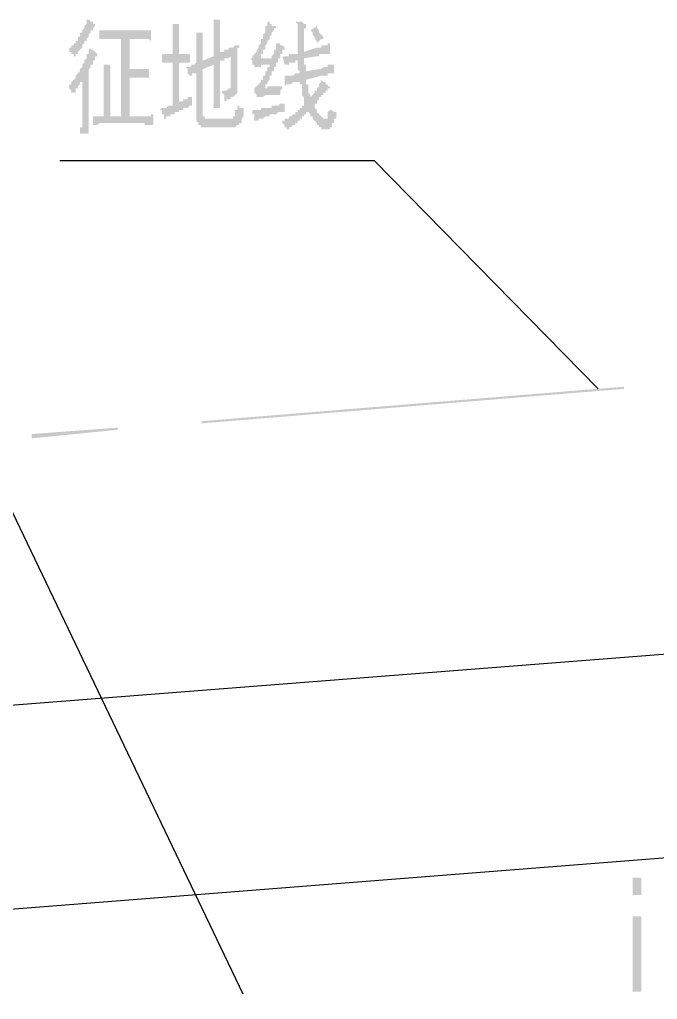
# Model space of a CAD drawing. Header units: millimetres. Extents: x 6156 to 7119, y 3162 to 3647.
# Drawn here: x 6778.27 to 6797.08, y 3556.23 to 3585.12 of the extents above; entities that cross this region are included whole.
import ezdxf

# ---------------------------------------------------------------- set-up
doc = ezdxf.new("R2010")
doc.units = ezdxf.units.MM
doc.layers.add('图层1', color=7, linetype='Continuous')

msp = doc.modelspace()

# ---------------------------------------------------------------- hatches: boundary and pattern name
at = {"layer": '图层1', "transparency": 33554559}
h = msp.add_hatch(color=256, dxfattribs=at)
h.paths.add_polyline_path([(6781.767, 3584.805), (6781.767, 3584.805), (6781.83, 3584.805), (6781.83, 3584.805), (6781.83, 3584.805), (6781.894, 3584.805), (6781.894, 3584.805), (6781.957, 3584.805), (6781.957, 3584.805), (6782.021, 3584.805), (6782.021, 3584.805), (6782.021, 3584.805), (6782.084, 3584.805), (6782.084, 3584.805), (6782.148, 3584.805), (6782.148, 3584.805), (6782.148, 3584.488), (6782.084, 3584.551), (6782.084, 3584.551), (6782.084, 3584.551), (6782.021, 3584.551), (6782.021, 3584.551), (6781.957, 3584.551), (6781.957, 3584.551), (6781.957, 3584.551), (6781.894, 3584.551), (6781.894, 3584.551), (6781.83, 3584.551), (6781.83, 3584.551), (6781.767, 3584.551), (6781.767, 3584.551), (6781.767, 3584.551), (6781.513, 3584.551), (6781.513, 3583.663), (6781.703, 3583.663), (6781.767, 3583.663), (6781.767, 3583.663), (6781.83, 3583.663), (6781.83, 3583.663), (6781.894, 3583.663), (6781.894, 3583.663), (6781.894, 3583.663), (6781.957, 3583.663), (6781.957, 3583.663), (6782.021, 3583.663), (6782.021, 3583.663), (6782.021, 3583.663), (6782.084, 3583.663), (6782.084, 3583.663), (6782.084, 3583.409), (6782.084, 3583.409), (6782.021, 3583.409), (6782.021, 3583.409), (6782.021, 3583.409), (6781.957, 3583.409), (6781.957, 3583.409), (6781.894, 3583.409), (6781.894, 3583.409), (6781.83, 3583.409), (6781.83, 3583.409), (6781.83, 3583.409), (6781.767, 3583.409), (6781.767, 3583.409), (6781.703, 3583.409), (6781.513, 3583.409), (6781.513, 3582.266), (6781.767, 3582.266), (6781.767, 3582.266), (6781.83, 3582.266), (6781.83, 3582.266), (6781.894, 3582.266), (6781.894, 3582.266), (6781.894, 3582.266), (6781.957, 3582.266), (6781.957, 3582.266), (6782.021, 3582.266), (6782.021, 3582.266), (6782.084, 3582.266), (6782.084, 3582.266), (6782.084, 3582.266), (6782.148, 3582.266), (6782.148, 3582.329), (6782.211, 3582.329), (6782.211, 3582.329), (6782.211, 3582.012), (6782.148, 3582.012), (6782.148, 3582.012), (6782.084, 3582.012), (6782.084, 3582.012), (6782.084, 3582.012), (6782.021, 3582.012), (6782.021, 3582.012), (6781.957, 3582.012), (6781.957, 3582.075), (6781.894, 3582.075), (6781.894, 3582.075), (6781.894, 3582.075), (6781.83, 3582.075), (6781.83, 3582.075), (6781.767, 3582.075), (6781.767, 3582.075), (6781.767, 3582.075), (6780.814, 3582.075), (6780.814, 3582.075), (6780.751, 3582.075), (6780.751, 3582.075), (6780.687, 3582.075), (6780.687, 3582.075), (6780.624, 3582.075), (6780.624, 3582.075), (6780.56, 3582.012), (6780.56, 3582.012), (6780.56, 3582.012), (6780.497, 3582.012), (6780.497, 3582.012), (6780.433, 3582.012), (6780.433, 3582.012), (6780.433, 3582.012), (6780.433, 3582.012), (6780.433, 3582.329), (6780.433, 3582.266), (6780.433, 3582.266), (6780.497, 3582.266), (6780.497, 3582.266), (6780.56, 3582.266), (6780.56, 3582.266), (6780.56, 3582.266), (6780.624, 3582.266), (6780.624, 3582.266), (6780.687, 3582.266), (6780.687, 3582.266), (6780.751, 3582.266), (6780.751, 3582.266), (6780.751, 3583.345), (6780.751, 3583.409), (6780.751, 3583.409), (6780.751, 3583.472), (6780.751, 3583.472), (6780.751, 3583.536), (6780.751, 3583.536), (6780.751, 3583.599), (6780.751, 3583.599), (6780.751, 3583.663), (6780.751, 3583.726), (6780.751, 3583.726), (6780.751, 3583.79), (6780.751, 3583.79), (6780.941, 3583.79), (6780.941, 3583.79), (6780.941, 3583.726), (6780.941, 3583.726), (6780.941, 3583.663), (6780.941, 3583.663), (6780.941, 3583.599), (6780.941, 3583.536), (6780.941, 3583.536), (6780.941, 3583.472), (6780.941, 3583.472), (6780.941, 3583.409), (6780.941, 3583.409), (6780.941, 3583.345), (6780.941, 3582.266), (6781.259, 3582.266), (6781.259, 3584.551), (6781.068, 3584.551), (6781.005, 3584.551), (6781.005, 3584.551), (6780.941, 3584.551), (6780.941, 3584.551), (6780.941, 3584.551), (6780.878, 3584.551), (6780.878, 3584.551), (6780.814, 3584.551), (6780.814, 3584.551), (6780.751, 3584.551), (6780.751, 3584.551), (6780.751, 3584.551), (6780.687, 3584.551), (6780.687, 3584.551), (6780.624, 3584.551), (6780.624, 3584.488), (6780.624, 3584.805), (6780.687, 3584.805), (6780.687, 3584.805), (6780.687, 3584.805), (6780.751, 3584.805), (6780.751, 3584.805), (6780.814, 3584.805), (6780.814, 3584.805), (6780.814, 3584.805), (6780.878, 3584.805), (6780.878, 3584.805), (6780.941, 3584.805), (6780.941, 3584.805), (6781.005, 3584.805), (6781.005, 3584.805), (6781.068, 3584.805), (6781.068, 3584.805)], flags=0)
h.paths.add_polyline_path([(6780.56, 3584.107), (6780.56, 3584.107), (6780.56, 3584.107), (6780.56, 3584.044), (6780.497, 3584.044), (6780.497, 3584.044), (6780.497, 3583.98), (6780.497, 3583.98), (6780.497, 3583.917), (6780.433, 3583.917), (6780.433, 3583.853), (6780.433, 3583.853), (6780.433, 3583.79), (6780.37, 3583.79), (6780.37, 3583.726), (6780.37, 3583.726), (6780.306, 3583.663), (6780.306, 3583.599), (6780.306, 3582.456), (6780.306, 3582.393), (6780.306, 3582.329), (6780.306, 3582.329), (6780.306, 3582.266), (6780.306, 3582.266), (6780.306, 3582.202), (6780.306, 3582.202), (6780.306, 3582.139), (6780.306, 3582.139), (6780.306, 3582.075), (6780.306, 3582.012), (6780.306, 3582.012), (6780.306, 3581.948), (6780.306, 3581.948), (6780.306, 3581.885), (6780.306, 3581.885), (6780.306, 3581.821), (6780.306, 3581.758), (6780.052, 3581.758), (6780.052, 3581.821), (6780.052, 3581.885), (6780.052, 3581.885), (6780.052, 3581.948), (6780.116, 3581.948), (6780.116, 3582.012), (6780.116, 3582.012), (6780.116, 3582.075), (6780.116, 3582.139), (6780.116, 3582.139), (6780.116, 3582.202), (6780.116, 3582.202), (6780.116, 3582.266), (6780.116, 3582.266), (6780.116, 3582.329), (6780.116, 3582.329), (6780.116, 3582.393), (6780.116, 3582.456), (6780.116, 3583.282), (6780.052, 3583.282), (6780.052, 3583.218), (6780.052, 3583.218), (6779.989, 3583.155), (6779.989, 3583.155), (6779.989, 3583.091), (6779.989, 3583.091), (6779.925, 3583.091), (6779.925, 3583.028), (6779.925, 3583.028), (6779.925, 3582.964), (6779.862, 3582.964), (6779.862, 3582.901), (6779.862, 3582.901), (6779.862, 3582.901), (6779.862, 3582.964), (6779.798, 3582.964), (6779.798, 3583.028), (6779.798, 3583.028), (6779.798, 3583.028), (6779.735, 3583.091), (6779.735, 3583.091), (6779.735, 3583.155), (6779.735, 3583.155), (6779.735, 3583.155), (6779.735, 3583.218), (6779.798, 3583.218), (6779.798, 3583.218), (6779.798, 3583.282), (6779.798, 3583.282), (6779.862, 3583.345), (6779.862, 3583.345), (6779.862, 3583.345), (6779.925, 3583.409), (6779.925, 3583.409), (6779.925, 3583.472), (6779.925, 3583.472), (6779.989, 3583.536), (6779.989, 3583.536), (6779.989, 3583.536), (6780.052, 3583.599), (6780.052, 3583.599), (6780.052, 3583.663), (6780.052, 3583.663), (6780.052, 3583.663), (6780.116, 3583.726), (6780.116, 3583.726), (6780.116, 3583.79), (6780.116, 3583.79), (6780.179, 3583.853), (6780.179, 3583.853), (6780.179, 3583.917), (6780.179, 3583.917), (6780.243, 3583.98), (6780.243, 3583.98), (6780.243, 3584.044), (6780.243, 3584.044), (6780.243, 3584.107), (6780.306, 3584.107), (6780.306, 3584.171), (6780.306, 3584.171), (6780.306, 3584.234), (6780.306, 3584.234), (6780.37, 3584.298), (6780.37, 3584.298), (6780.37, 3584.298), (6780.37, 3584.234), (6780.433, 3584.234), (6780.433, 3584.234), (6780.433, 3584.234), (6780.497, 3584.171), (6780.497, 3584.171), (6780.497, 3584.171), (6780.56, 3584.107), (6780.56, 3584.107)], flags=0)
h.paths.add_polyline_path([(6779.735, 3584.234), (6779.735, 3584.234), (6779.735, 3584.298), (6779.798, 3584.298), (6779.798, 3584.298), (6779.798, 3584.361), (6779.862, 3584.361), (6779.862, 3584.361), (6779.862, 3584.424), (6779.925, 3584.424), (6779.925, 3584.488), (6779.925, 3584.488), (6779.989, 3584.488), (6779.989, 3584.551), (6779.989, 3584.551), (6779.989, 3584.615), (6780.052, 3584.615), (6780.052, 3584.678), (6780.052, 3584.678), (6780.052, 3584.742), (6780.116, 3584.742), (6780.116, 3584.805), (6780.116, 3584.805), (6780.179, 3584.869), (6780.179, 3584.869), (6780.179, 3584.932), (6780.179, 3584.932), (6780.179, 3584.932), (6780.243, 3584.996), (6780.243, 3584.996), (6780.243, 3585.059), (6780.243, 3585.059), (6780.243, 3585.123), (6780.243, 3585.123), (6780.306, 3585.123), (6780.306, 3585.123), (6780.37, 3585.059), (6780.37, 3585.059), (6780.37, 3585.059), (6780.433, 3585.059), (6780.433, 3584.996), (6780.433, 3584.996), (6780.497, 3584.996), (6780.497, 3584.996), (6780.497, 3584.996), (6780.497, 3584.932), (6780.497, 3584.932), (6780.497, 3584.932), (6780.433, 3584.869), (6780.433, 3584.869), (6780.433, 3584.805), (6780.433, 3584.805), (6780.37, 3584.805), (6780.37, 3584.742), (6780.37, 3584.742), (6780.306, 3584.678), (6780.306, 3584.678), (6780.306, 3584.615), (6780.306, 3584.615), (6780.243, 3584.551), (6780.243, 3584.551), (6780.243, 3584.488), (6780.243, 3584.488), (6780.179, 3584.488), (6780.179, 3584.424), (6780.179, 3584.424), (6780.116, 3584.361), (6780.116, 3584.361), (6780.116, 3584.298), (6780.116, 3584.298), (6780.052, 3584.234), (6780.052, 3584.234), (6780.052, 3584.234), (6779.989, 3584.171), (6779.989, 3584.171), (6779.989, 3584.107), (6779.989, 3584.107), (6779.925, 3584.107), (6779.925, 3584.044), (6779.925, 3584.044), (6779.925, 3584.044), (6779.862, 3584.044), (6779.862, 3584.044), (6779.862, 3584.107), (6779.798, 3584.107), (6779.798, 3584.107), (6779.798, 3584.171), (6779.735, 3584.171), (6779.735, 3584.234), (6779.735, 3584.234), (6779.735, 3584.234)], flags=0)
h = msp.add_hatch(color=256, dxfattribs=at)
h.paths.add_polyline_path([(6783.291, 3583.472), (6783.291, 3583.472), (6783.227, 3583.535), (6783.227, 3583.535), (6783.227, 3583.599), (6783.227, 3583.599), (6783.227, 3583.662), (6783.227, 3583.662), (6783.164, 3583.726), (6783.164, 3583.726), (6783.227, 3583.726), (6783.227, 3583.726), (6783.227, 3583.726), (6783.291, 3583.726), (6783.291, 3583.726), (6783.354, 3583.789), (6783.354, 3583.789), (6783.354, 3583.789), (6783.418, 3583.789), (6783.418, 3583.789), (6783.481, 3583.853), (6783.481, 3583.853), (6783.481, 3584.17), (6783.481, 3584.17), (6783.481, 3584.234), (6783.481, 3584.234), (6783.481, 3584.297), (6783.481, 3584.297), (6783.481, 3584.361), (6783.481, 3584.361), (6783.481, 3584.424), (6783.481, 3584.488), (6783.481, 3584.488), (6783.481, 3584.551), (6783.481, 3584.551), (6783.481, 3584.615), (6783.481, 3584.678), (6783.481, 3584.678), (6783.481, 3584.742), (6783.481, 3584.742), (6783.672, 3584.742), (6783.672, 3584.678), (6783.672, 3584.678), (6783.672, 3584.615), (6783.672, 3584.551), (6783.672, 3584.551), (6783.672, 3584.488), (6783.672, 3584.488), (6783.672, 3584.424), (6783.672, 3584.424), (6783.672, 3584.361), (6783.672, 3584.297), (6783.672, 3584.297), (6783.672, 3584.234), (6783.672, 3584.234), (6783.672, 3584.17), (6783.672, 3584.17), (6783.672, 3583.916), (6783.989, 3584.043), (6783.989, 3584.615), (6783.989, 3584.678), (6783.989, 3584.678), (6783.989, 3584.742), (6783.989, 3584.805), (6783.989, 3584.805), (6783.989, 3584.869), (6783.989, 3584.869), (6783.989, 3584.932), (6783.989, 3584.932), (6783.989, 3584.996), (6783.989, 3584.996), (6783.989, 3585.059), (6783.989, 3585.123), (6783.989, 3585.123), (6784.18, 3585.123), (6784.18, 3585.059), (6784.18, 3585.059), (6784.18, 3584.996), (6784.18, 3584.996), (6784.18, 3584.996), (6784.18, 3584.932), (6784.18, 3584.869), (6784.18, 3584.869), (6784.18, 3584.805), (6784.18, 3584.805), (6784.18, 3584.742), (6784.18, 3584.678), (6784.18, 3584.678), (6784.18, 3584.615), (6784.18, 3584.17), (6784.18, 3584.17), (6784.18, 3584.17), (6784.243, 3584.17), (6784.243, 3584.17), (6784.243, 3584.17), (6784.307, 3584.17), (6784.307, 3584.234), (6784.307, 3584.234), (6784.37, 3584.234), (6784.37, 3584.234), (6784.37, 3584.234), (6784.434, 3584.234), (6784.434, 3584.297), (6784.497, 3584.297), (6784.497, 3584.297), (6784.561, 3584.297), (6784.561, 3584.297), (6784.624, 3584.361), (6784.624, 3584.361), (6784.688, 3584.361), (6784.688, 3584.361), (6784.751, 3584.361), (6784.751, 3584.361), (6784.751, 3584.361), (6784.751, 3584.297), (6784.688, 3584.297), (6784.688, 3584.234), (6784.688, 3584.234), (6784.688, 3584.17), (6784.688, 3584.17), (6784.688, 3584.107), (6784.688, 3584.043), (6784.688, 3584.043), (6784.688, 3583.98), (6784.688, 3583.916), (6784.688, 3583.916), (6784.688, 3583.345), (6784.688, 3583.282), (6784.688, 3583.282), (6784.688, 3583.218), (6784.688, 3583.155), (6784.688, 3583.155), (6784.688, 3583.091), (6784.688, 3583.091), (6784.688, 3583.028), (6784.688, 3583.028), (6784.688, 3582.964), (6784.688, 3582.964), (6784.624, 3582.901), (6784.624, 3582.901), (6784.624, 3582.901), (6784.624, 3582.901), (6784.624, 3582.901), (6784.561, 3582.837), (6784.561, 3582.837), (6784.561, 3582.837), (6784.497, 3582.837), (6784.497, 3582.774), (6784.434, 3582.774), (6784.434, 3582.774), (6784.434, 3582.774), (6784.37, 3582.774), (6784.37, 3582.71), (6784.307, 3582.71), (6784.307, 3582.774), (6784.307, 3582.774), (6784.307, 3582.837), (6784.307, 3582.837), (6784.307, 3582.901), (6784.307, 3582.901), (6784.243, 3582.964), (6784.243, 3583.028), (6784.243, 3583.028), (6784.307, 3583.028), (6784.307, 3583.028), (6784.37, 3583.028), (6784.37, 3583.028), (6784.434, 3583.091), (6784.434, 3583.091), (6784.434, 3583.091), (6784.434, 3583.091), (6784.497, 3583.091), (6784.497, 3583.091), (6784.497, 3583.155), (6784.497, 3583.155), (6784.497, 3583.155), (6784.497, 3583.218), (6784.497, 3583.218), (6784.497, 3583.282), (6784.497, 3583.282), (6784.497, 3583.345), (6784.497, 3583.408), (6784.497, 3583.408), (6784.497, 3584.043), (6784.497, 3584.043), (6784.434, 3583.98), (6784.434, 3583.98), (6784.434, 3583.98), (6784.37, 3583.98), (6784.37, 3583.98), (6784.307, 3583.98), (6784.307, 3583.916), (6784.307, 3583.916), (6784.243, 3583.916), (6784.243, 3583.916), (6784.18, 3583.916), (6784.18, 3583.916), (6784.18, 3583.916), (6784.18, 3582.964), (6784.18, 3582.901), (6784.18, 3582.837), (6784.18, 3582.837), (6784.18, 3582.774), (6784.18, 3582.774), (6784.18, 3582.71), (6784.18, 3582.647), (6784.18, 3582.647), (6784.18, 3582.583), (6784.18, 3582.583), (6784.18, 3582.52), (6784.18, 3582.52), (6783.989, 3582.52), (6783.989, 3582.583), (6783.989, 3582.583), (6783.989, 3582.647), (6783.989, 3582.71), (6783.989, 3582.71), (6783.989, 3582.774), (6783.989, 3582.774), (6783.989, 3582.837), (6783.989, 3582.837), (6783.989, 3582.901), (6783.989, 3582.901), (6783.989, 3582.964), (6783.989, 3583.789), (6783.672, 3583.662), (6783.672, 3582.456), (6783.672, 3582.456), (6783.672, 3582.393), (6783.672, 3582.329), (6783.672, 3582.329), (6783.672, 3582.266), (6783.672, 3582.266), (6783.735, 3582.266), (6783.735, 3582.202), (6783.735, 3582.202), (6783.735, 3582.202), (6783.799, 3582.202), (6783.799, 3582.202), (6783.799, 3582.202), (6784.497, 3582.202), (6784.497, 3582.202), (6784.561, 3582.202), (6784.561, 3582.202), (6784.561, 3582.266), (6784.624, 3582.266), (6784.624, 3582.266), (6784.624, 3582.329), (6784.624, 3582.329), (6784.624, 3582.329), (6784.624, 3582.393), (6784.624, 3582.393), (6784.624, 3582.456), (6784.688, 3582.456), (6784.688, 3582.52), (6784.688, 3582.583), (6784.688, 3582.583), (6784.688, 3582.583), (6784.751, 3582.583), (6784.751, 3582.583), (6784.751, 3582.52), (6784.815, 3582.52), (6784.815, 3582.52), (6784.878, 3582.52), (6784.878, 3582.52), (6784.878, 3582.456), (6784.942, 3582.456), (6784.878, 3582.456), (6784.878, 3582.393), (6784.878, 3582.329), (6784.878, 3582.329), (6784.878, 3582.266), (6784.878, 3582.266), (6784.815, 3582.202), (6784.815, 3582.202), (6784.815, 3582.139), (6784.815, 3582.139), (6784.815, 3582.075), (6784.815, 3582.075), (6784.751, 3582.075), (6784.751, 3582.075), (6784.751, 3582.012), (6784.751, 3582.012), (6784.688, 3582.012), (6784.688, 3582.012), (6784.624, 3581.948), (6784.624, 3581.948), (6784.624, 3581.948), (6784.561, 3581.948), (6784.561, 3581.948), (6783.735, 3581.948), (6783.672, 3581.948), (6783.672, 3581.948), (6783.608, 3581.948), (6783.608, 3582.012), (6783.608, 3582.012), (6783.608, 3582.012), (6783.545, 3582.012), (6783.545, 3582.012), (6783.545, 3582.075), (6783.545, 3582.075), (6783.481, 3582.139), (6783.481, 3582.139), (6783.481, 3582.202), (6783.481, 3582.202), (6783.481, 3582.266), (6783.481, 3582.266), (6783.481, 3582.329), (6783.481, 3582.329), (6783.481, 3583.535), (6783.418, 3583.535), (6783.418, 3583.535), (6783.354, 3583.535), (6783.354, 3583.535), (6783.354, 3583.472), (6783.291, 3583.472), (6783.291, 3583.472), (6783.291, 3583.472)], flags=0)
h.paths.add_polyline_path([(6782.973, 3582.71), (6783.037, 3582.71), (6783.037, 3582.71), (6783.037, 3582.71), (6783.1, 3582.71), (6783.1, 3582.774), (6783.164, 3582.774), (6783.164, 3582.774), (6783.164, 3582.774), (6783.227, 3582.774), (6783.227, 3582.837), (6783.291, 3582.837), (6783.291, 3582.837), (6783.354, 3582.837), (6783.354, 3582.837), (6783.354, 3582.837), (6783.354, 3582.774), (6783.354, 3582.774), (6783.354, 3582.71), (6783.354, 3582.647), (6783.354, 3582.647), (6783.354, 3582.583), (6783.354, 3582.583), (6783.291, 3582.583), (6783.291, 3582.583), (6783.227, 3582.52), (6783.227, 3582.52), (6783.227, 3582.52), (6783.164, 3582.52), (6783.164, 3582.52), (6783.1, 3582.52), (6783.1, 3582.456), (6783.1, 3582.456), (6783.037, 3582.456), (6783.037, 3582.456), (6782.973, 3582.456), (6782.973, 3582.393), (6782.973, 3582.393), (6782.91, 3582.393), (6782.91, 3582.393), (6782.846, 3582.393), (6782.846, 3582.329), (6782.783, 3582.329), (6782.783, 3582.329), (6782.783, 3582.329), (6782.719, 3582.329), (6782.719, 3582.266), (6782.656, 3582.266), (6782.656, 3582.266), (6782.656, 3582.266), (6782.592, 3582.266), (6782.592, 3582.202), (6782.592, 3582.202), (6782.529, 3582.202), (6782.529, 3582.202), (6782.529, 3582.202), (6782.529, 3582.266), (6782.529, 3582.266), (6782.529, 3582.329), (6782.465, 3582.329), (6782.465, 3582.393), (6782.465, 3582.393), (6782.465, 3582.456), (6782.402, 3582.456), (6782.402, 3582.456), (6782.465, 3582.52), (6782.465, 3582.52), (6782.529, 3582.52), (6782.529, 3582.52), (6782.529, 3582.52), (6782.592, 3582.52), (6782.592, 3582.52), (6782.656, 3582.583), (6782.656, 3582.583), (6782.656, 3582.583), (6782.719, 3582.583), (6782.719, 3582.583), (6782.783, 3582.583), (6782.783, 3582.647), (6782.783, 3583.853), (6782.783, 3583.853), (6782.719, 3583.853), (6782.719, 3583.853), (6782.656, 3583.853), (6782.656, 3583.853), (6782.592, 3583.853), (6782.592, 3583.853), (6782.529, 3583.853), (6782.529, 3583.853), (6782.529, 3583.853), (6782.465, 3583.853), (6782.465, 3583.853), (6782.465, 3583.853), (6782.465, 3584.107), (6782.465, 3584.107), (6782.529, 3584.107), (6782.529, 3584.107), (6782.529, 3584.107), (6782.592, 3584.107), (6782.592, 3584.107), (6782.656, 3584.107), (6782.656, 3584.107), (6782.719, 3584.107), (6782.719, 3584.107), (6782.719, 3584.107), (6782.783, 3584.107), (6782.783, 3584.107), (6782.783, 3584.551), (6782.783, 3584.551), (6782.783, 3584.615), (6782.783, 3584.678), (6782.783, 3584.678), (6782.783, 3584.742), (6782.783, 3584.742), (6782.783, 3584.805), (6782.783, 3584.805), (6782.783, 3584.869), (6782.783, 3584.932), (6782.783, 3584.932), (6782.783, 3584.996), (6782.783, 3584.996), (6782.783, 3584.996), (6783.037, 3584.996), (6783.037, 3584.996), (6782.973, 3584.996), (6782.973, 3584.932), (6782.973, 3584.932), (6782.973, 3584.869), (6782.973, 3584.805), (6782.973, 3584.805), (6782.973, 3584.742), (6782.973, 3584.742), (6782.973, 3584.678), (6782.973, 3584.615), (6782.973, 3584.615), (6782.973, 3584.551), (6782.973, 3584.551), (6782.973, 3584.107), (6783.037, 3584.107), (6783.037, 3584.107), (6783.1, 3584.107), (6783.1, 3584.107), (6783.164, 3584.107), (6783.164, 3584.107), (6783.227, 3584.107), (6783.227, 3584.107), (6783.227, 3584.107), (6783.291, 3584.107), (6783.291, 3584.107), (6783.291, 3584.107), (6783.291, 3583.853), (6783.291, 3583.853), (6783.291, 3583.853), (6783.227, 3583.853), (6783.227, 3583.853), (6783.164, 3583.853), (6783.164, 3583.853), (6783.1, 3583.853), (6783.1, 3583.853), (6783.1, 3583.853), (6783.037, 3583.853), (6783.037, 3583.853), (6782.973, 3583.853)], flags=0)
h = msp.add_hatch(color=256, dxfattribs=at)
h.paths.add_polyline_path([(6786.466, 3584.615), (6786.466, 3584.615), (6786.466, 3584.678), (6786.466, 3584.678), (6786.466, 3584.742), (6786.466, 3584.742), (6786.466, 3584.805), (6786.466, 3584.805), (6786.466, 3584.869), (6786.466, 3584.932), (6786.466, 3584.932), (6786.466, 3584.996), (6786.466, 3584.996), (6786.402, 3585.059), (6786.466, 3585.059), (6786.466, 3585.059), (6786.529, 3585.059), (6786.529, 3585.059), (6786.593, 3585.059), (6786.593, 3585.059), (6786.593, 3585.059), (6786.656, 3584.996), (6786.656, 3584.996), (6786.72, 3584.996), (6786.72, 3584.996), (6786.72, 3584.996), (6786.72, 3584.932), (6786.72, 3584.932), (6786.72, 3584.869), (6786.656, 3584.869), (6786.656, 3584.805), (6786.656, 3584.805), (6786.656, 3584.742), (6786.656, 3584.742), (6786.656, 3584.678), (6786.656, 3584.678), (6786.656, 3584.615), (6786.656, 3584.615), (6786.656, 3584.551), (6786.656, 3584.551), (6786.656, 3584.488), (6786.656, 3584.488), (6786.656, 3584.424), (6786.656, 3584.361), (6786.656, 3584.361), (6786.656, 3584.297), (6786.656, 3584.234), (6786.656, 3584.234), (6786.656, 3584.17), (6787.037, 3584.297), (6787.037, 3584.297), (6787.101, 3584.297), (6787.101, 3584.297), (6787.164, 3584.297), (6787.164, 3584.297), (6787.164, 3584.361), (6787.228, 3584.361), (6787.228, 3584.361), (6787.291, 3584.361), (6787.291, 3584.361), (6787.291, 3584.361), (6787.355, 3584.361), (6787.355, 3584.424), (6787.418, 3584.424), (6787.418, 3584.17), (6787.418, 3584.107), (6787.355, 3584.107), (6787.355, 3584.107), (6787.355, 3584.107), (6787.291, 3584.107), (6787.291, 3584.107), (6787.228, 3584.107), (6787.228, 3584.107), (6787.164, 3584.107), (6787.164, 3584.107), (6787.164, 3584.107), (6787.101, 3584.107), (6787.101, 3584.043), (6787.037, 3584.043), (6786.656, 3583.98), (6786.656, 3583.917), (6786.656, 3583.917), (6786.656, 3583.853), (6786.656, 3583.79), (6786.72, 3583.79), (6786.72, 3583.726), (6786.72, 3583.726), (6786.72, 3583.663), (6786.72, 3583.663), (6786.72, 3583.599), (6786.72, 3583.599), (6787.101, 3583.663), (6787.164, 3583.663), (6787.164, 3583.663), (6787.228, 3583.726), (6787.228, 3583.726), (6787.228, 3583.726), (6787.291, 3583.726), (6787.291, 3583.726), (6787.355, 3583.726), (6787.355, 3583.726), (6787.355, 3583.79), (6787.418, 3583.79), (6787.418, 3583.79), (6787.482, 3583.79), (6787.482, 3583.79), (6787.482, 3583.79), (6787.545, 3583.79), (6787.545, 3583.536), (6787.545, 3583.536), (6787.482, 3583.536), (6787.482, 3583.536), (6787.418, 3583.536), (6787.418, 3583.536), (6787.418, 3583.536), (6787.355, 3583.536), (6787.355, 3583.472), (6787.291, 3583.472), (6787.291, 3583.472), (6787.291, 3583.472), (6787.228, 3583.472), (6787.228, 3583.472), (6787.164, 3583.472), (6787.164, 3583.472), (6787.164, 3583.472), (6786.72, 3583.345), (6786.72, 3583.345), (6786.72, 3583.282), (6786.72, 3583.218), (6786.783, 3583.218), (6786.783, 3583.155), (6786.783, 3583.155), (6786.783, 3583.091), (6786.783, 3583.091), (6786.783, 3583.028), (6786.783, 3583.028), (6786.783, 3582.964), (6786.783, 3582.964), (6786.847, 3582.901), (6786.847, 3582.837), (6786.847, 3582.837), (6786.847, 3582.837), (6786.847, 3582.837), (6786.91, 3582.901), (6786.91, 3582.901), (6786.91, 3582.901), (6786.974, 3582.964), (6786.974, 3582.964), (6786.974, 3582.964), (6786.974, 3583.028), (6787.037, 3583.028), (6787.037, 3583.028), (6787.037, 3583.091), (6787.037, 3583.091), (6787.101, 3583.155), (6787.101, 3583.155), (6787.101, 3583.218), (6787.101, 3583.218), (6787.164, 3583.282), (6787.164, 3583.282), (6787.164, 3583.345), (6787.164, 3583.345), (6787.228, 3583.282), (6787.228, 3583.282), (6787.291, 3583.282), (6787.291, 3583.218), (6787.291, 3583.218), (6787.355, 3583.218), (6787.355, 3583.155), (6787.355, 3583.155), (6787.418, 3583.155), (6787.418, 3583.155), (6787.418, 3583.091), (6787.418, 3583.091), (6787.355, 3583.091), (6787.355, 3583.028), (6787.355, 3583.028), (6787.291, 3583.028), (6787.291, 3583.028), (6787.291, 3582.964), (6787.228, 3582.964), (6787.228, 3582.964), (6787.228, 3582.901), (6787.228, 3582.901), (6787.164, 3582.901), (6787.164, 3582.901), (6787.164, 3582.837), (6787.164, 3582.837), (6787.101, 3582.837), (6787.101, 3582.774), (6787.101, 3582.774), (6787.037, 3582.71), (6787.037, 3582.71), (6787.037, 3582.647), (6786.974, 3582.647), (6786.974, 3582.583), (6786.974, 3582.583), (6786.974, 3582.583), (6786.974, 3582.52), (6787.037, 3582.456), (6787.037, 3582.456), (6787.037, 3582.393), (6787.037, 3582.393), (6787.101, 3582.329), (6787.101, 3582.329), (6787.101, 3582.329), (6787.164, 3582.266), (6787.164, 3582.266), (6787.164, 3582.266), (6787.164, 3582.266), (6787.164, 3582.266), (6787.228, 3582.202), (6787.228, 3582.202), (6787.291, 3582.202), (6787.291, 3582.202), (6787.291, 3582.202), (6787.355, 3582.202), (6787.355, 3582.202), (6787.355, 3582.266), (6787.355, 3582.266), (6787.355, 3582.266), (6787.355, 3582.329), (6787.355, 3582.329), (6787.355, 3582.393), (6787.418, 3582.456), (6787.418, 3582.456), (6787.418, 3582.52), (6787.418, 3582.52), (6787.418, 3582.456), (6787.482, 3582.456), (6787.482, 3582.456), (6787.482, 3582.456), (6787.545, 3582.393), (6787.545, 3582.393), (6787.609, 3582.393), (6787.609, 3582.393), (6787.609, 3582.393), (6787.609, 3582.329), (6787.609, 3582.266), (6787.609, 3582.202), (6787.545, 3582.202), (6787.545, 3582.139), (6787.545, 3582.139), (6787.545, 3582.075), (6787.482, 3582.075), (6787.482, 3582.012), (6787.482, 3582.012), (6787.482, 3581.948), (6787.418, 3581.948), (6787.418, 3581.948), (6787.418, 3581.885), (6787.418, 3581.885), (6787.355, 3581.885), (6787.355, 3581.885), (6787.355, 3581.885), (6787.355, 3581.885), (6787.291, 3581.885), (6787.291, 3581.885), (6787.291, 3581.885), (6787.228, 3581.885), (6787.228, 3581.885), (6787.228, 3581.885), (6787.228, 3581.885), (6787.164, 3581.885), (6787.164, 3581.885), (6787.164, 3581.948), (6787.164, 3581.948), (6787.101, 3581.948), (6787.101, 3581.948), (6787.101, 3582.012), (6787.037, 3582.012), (6787.037, 3582.012), (6787.037, 3582.075), (6787.037, 3582.075), (6786.974, 3582.139), (6786.974, 3582.139), (6786.974, 3582.139), (6786.91, 3582.202), (6786.91, 3582.202), (6786.91, 3582.266), (6786.847, 3582.266), (6786.847, 3582.329), (6786.847, 3582.329), (6786.783, 3582.393), (6786.783, 3582.456), (6786.783, 3582.393), (6786.72, 3582.393), (6786.72, 3582.329), (6786.72, 3582.329), (6786.656, 3582.329), (6786.656, 3582.266), (6786.656, 3582.266), (6786.593, 3582.266), (6786.593, 3582.202), (6786.593, 3582.202), (6786.529, 3582.202), (6786.529, 3582.139), (6786.529, 3582.139), (6786.529, 3582.139), (6786.466, 3582.139), (6786.466, 3582.139), (6786.466, 3582.075), (6786.402, 3582.075), (6786.402, 3582.075), (6786.402, 3582.012), (6786.339, 3582.012), (6786.339, 3582.012), (6786.339, 3582.012), (6786.275, 3581.948), (6786.275, 3581.948), (6786.212, 3581.948), (6786.212, 3581.885), (6786.212, 3581.885), (6786.148, 3581.885), (6786.148, 3581.885), (6786.148, 3581.885), (6786.148, 3581.948), (6786.085, 3581.948), (6786.085, 3582.012), (6786.085, 3582.012), (6786.085, 3582.012), (6786.021, 3582.075), (6786.021, 3582.075), (6786.021, 3582.139), (6785.958, 3582.139), (6786.021, 3582.139), (6786.021, 3582.139), (6786.085, 3582.139), (6786.085, 3582.202), (6786.148, 3582.202), (6786.148, 3582.202), (6786.148, 3582.202), (6786.212, 3582.202), (6786.212, 3582.266), (6786.275, 3582.266), (6786.275, 3582.266), (6786.275, 3582.266), (6786.339, 3582.329), (6786.339, 3582.329), (6786.339, 3582.329), (6786.339, 3582.329), (6786.402, 3582.329), (6786.402, 3582.393), (6786.402, 3582.393), (6786.466, 3582.393), (6786.466, 3582.456), (6786.466, 3582.456), (6786.529, 3582.456), (6786.529, 3582.52), (6786.529, 3582.52), (6786.593, 3582.52), (6786.593, 3582.583), (6786.656, 3582.583), (6786.656, 3582.583), (6786.656, 3582.647), (6786.656, 3582.647), (6786.656, 3582.71), (6786.656, 3582.71), (6786.656, 3582.71), (6786.656, 3582.774), (6786.656, 3582.774), (6786.656, 3582.837), (6786.593, 3582.901), (6786.593, 3582.901), (6786.593, 3582.964), (6786.593, 3582.964), (6786.593, 3583.028), (6786.593, 3583.028), (6786.593, 3583.091), (6786.593, 3583.091), (6786.593, 3583.155), (6786.593, 3583.218), (6786.529, 3583.218), (6786.529, 3583.282), (6786.529, 3583.282), (6786.529, 3583.282), (6786.529, 3583.282), (6786.466, 3583.282), (6786.466, 3583.282), (6786.402, 3583.282), (6786.402, 3583.282), (6786.339, 3583.282), (6786.339, 3583.282), (6786.275, 3583.218), (6786.275, 3583.218), (6786.212, 3583.218), (6786.212, 3583.218), (6786.212, 3583.218), (6786.148, 3583.218), (6786.148, 3583.218), (6786.148, 3583.218), (6786.148, 3583.218), (6786.085, 3583.155), (6786.085, 3583.472), (6786.085, 3583.472), (6786.085, 3583.472), (6786.148, 3583.472), (6786.148, 3583.472), (6786.148, 3583.472), (6786.212, 3583.472), (6786.212, 3583.472), (6786.212, 3583.472), (6786.275, 3583.472), (6786.275, 3583.472), (6786.339, 3583.472), (6786.339, 3583.472), (6786.402, 3583.536), (6786.402, 3583.536), (6786.466, 3583.536), (6786.466, 3583.536), (6786.529, 3583.536), (6786.529, 3583.599), (6786.529, 3583.599), (6786.466, 3583.663), (6786.466, 3583.726), (6786.466, 3583.726), (6786.466, 3583.79), (6786.466, 3583.79), (6786.466, 3583.853), (6786.466, 3583.853), (6786.466, 3583.917), (6786.466, 3583.917), (6786.466, 3583.917), (6786.402, 3583.917), (6786.402, 3583.853), (6786.339, 3583.853), (6786.339, 3583.853), (6786.275, 3583.853), (6786.275, 3583.853), (6786.212, 3583.853), (6786.212, 3583.853), (6786.212, 3583.79), (6786.148, 3583.79), (6786.148, 3583.79), (6786.148, 3583.79), (6786.085, 3583.79), (6786.085, 3583.79), (6786.021, 3584.043), (6786.085, 3584.043), (6786.085, 3584.043), (6786.085, 3584.043), (6786.148, 3584.043), (6786.148, 3584.043), (6786.148, 3584.043), (6786.212, 3584.043), (6786.212, 3584.107), (6786.212, 3584.107), (6786.275, 3584.107), (6786.275, 3584.107), (6786.339, 3584.107), (6786.402, 3584.107), (6786.402, 3584.107), (6786.466, 3584.107), (6786.466, 3584.17)], flags=0)
h.paths.add_polyline_path([(6785.831, 3584.932), (6785.831, 3584.869), (6785.767, 3584.869), (6785.767, 3584.869), (6785.767, 3584.805), (6785.767, 3584.805), (6785.704, 3584.742), (6785.704, 3584.742), (6785.704, 3584.678), (6785.704, 3584.678), (6785.64, 3584.615), (6785.64, 3584.615), (6785.64, 3584.551), (6785.64, 3584.551), (6785.64, 3584.551), (6785.577, 3584.488), (6785.577, 3584.488), (6785.577, 3584.424), (6785.577, 3584.424), (6785.577, 3584.424), (6785.513, 3584.361), (6785.513, 3584.361), (6785.513, 3584.297), (6785.513, 3584.297), (6785.513, 3584.234), (6785.45, 3584.234), (6785.45, 3584.17), (6785.45, 3584.17), (6785.45, 3584.107), (6785.386, 3584.107), (6785.386, 3584.043), (6785.386, 3584.043), (6785.386, 3583.98), (6785.386, 3583.98), (6785.45, 3583.98), (6785.45, 3583.98), (6785.513, 3583.98), (6785.513, 3583.98), (6785.577, 3583.98), (6785.577, 3583.98), (6785.64, 3583.98), (6785.64, 3583.98), (6785.64, 3583.98), (6785.704, 3583.98), (6785.704, 3583.98), (6785.704, 3583.98), (6785.704, 3584.043), (6785.704, 3584.043), (6785.767, 3584.107), (6785.767, 3584.107), (6785.767, 3584.17), (6785.767, 3584.17), (6785.767, 3584.234), (6785.831, 3584.234), (6785.831, 3584.297), (6785.831, 3584.297), (6785.831, 3584.361), (6785.831, 3584.361), (6785.831, 3584.424), (6785.894, 3584.424), (6785.894, 3584.488), (6785.894, 3584.424), (6785.894, 3584.424), (6785.958, 3584.424), (6785.958, 3584.361), (6785.958, 3584.361), (6786.021, 3584.361), (6786.021, 3584.361), (6786.085, 3584.297), (6786.085, 3584.297), (6786.085, 3584.297), (6786.085, 3584.297), (6786.085, 3584.234), (6786.085, 3584.234), (6786.021, 3584.234), (6786.021, 3584.17), (6786.021, 3584.17), (6786.021, 3584.107), (6785.958, 3584.107), (6785.958, 3584.043), (6785.958, 3584.043), (6785.958, 3583.98), (6785.894, 3583.98), (6785.894, 3583.917), (6785.894, 3583.917), (6785.894, 3583.917), (6785.894, 3583.917), (6785.894, 3583.853), (6785.831, 3583.853), (6785.831, 3583.853), (6785.831, 3583.79), (6785.831, 3583.79), (6785.831, 3583.726), (6785.767, 3583.726), (6785.767, 3583.726), (6785.767, 3583.663), (6785.767, 3583.663), (6785.767, 3583.599), (6785.704, 3583.599), (6785.704, 3583.536), (6785.704, 3583.536), (6785.704, 3583.472), (6785.64, 3583.472), (6785.64, 3583.409), (6785.64, 3583.409), (6785.64, 3583.345), (6785.577, 3583.282), (6785.577, 3583.282), (6785.577, 3583.218), (6785.513, 3583.218), (6785.513, 3583.155), (6785.513, 3583.091), (6785.513, 3583.091), (6785.577, 3583.091), (6785.577, 3583.155), (6785.64, 3583.155), (6785.64, 3583.155), (6785.704, 3583.155), (6785.704, 3583.155), (6785.704, 3583.155), (6785.767, 3583.155), (6785.767, 3583.155), (6785.831, 3583.155), (6785.831, 3583.155), (6785.894, 3583.155), (6785.894, 3583.155), (6785.894, 3583.155), (6785.958, 3583.155), (6785.958, 3583.155), (6786.021, 3583.155), (6786.021, 3583.155), (6786.021, 3583.155), (6786.021, 3583.091), (6785.958, 3583.028), (6785.958, 3583.028), (6785.958, 3582.964), (6785.958, 3582.964), (6785.958, 3582.901), (6785.958, 3582.901), (6785.958, 3582.901), (6785.958, 3582.901), (6785.894, 3582.901), (6785.894, 3582.901), (6785.831, 3582.901), (6785.831, 3582.901), (6785.831, 3582.901), (6785.767, 3582.901), (6785.704, 3582.901), (6785.704, 3582.901), (6785.64, 3582.901), (6785.64, 3582.901), (6785.64, 3582.901), (6785.577, 3582.901), (6785.577, 3582.901), (6785.513, 3582.901), (6785.513, 3582.901), (6785.45, 3582.837), (6785.45, 3582.837), (6785.386, 3582.837), (6785.386, 3582.837), (6785.386, 3582.837), (6785.323, 3582.837), (6785.323, 3582.837), (6785.323, 3582.837), (6785.259, 3582.837), (6785.259, 3582.837), (6785.259, 3582.774), (6785.259, 3582.837), (6785.259, 3582.901), (6785.259, 3582.901), (6785.196, 3582.964), (6785.196, 3582.964), (6785.196, 3583.028), (6785.196, 3583.028), (6785.196, 3583.091), (6785.196, 3583.091), (6785.196, 3583.091), (6785.196, 3583.091), (6785.259, 3583.155), (6785.259, 3583.155), (6785.259, 3583.155), (6785.323, 3583.218), (6785.323, 3583.218), (6785.323, 3583.218), (6785.386, 3583.282), (6785.386, 3583.282), (6785.386, 3583.345), (6785.386, 3583.345), (6785.45, 3583.345), (6785.45, 3583.345), (6785.45, 3583.409), (6785.45, 3583.409), (6785.45, 3583.472), (6785.513, 3583.472), (6785.513, 3583.536), (6785.513, 3583.536), (6785.513, 3583.599), (6785.577, 3583.599), (6785.577, 3583.663), (6785.577, 3583.663), (6785.577, 3583.726), (6785.64, 3583.726), (6785.64, 3583.79), (6785.64, 3583.79), (6785.577, 3583.79), (6785.577, 3583.79), (6785.513, 3583.79), (6785.45, 3583.79), (6785.45, 3583.79), (6785.386, 3583.79), (6785.386, 3583.726), (6785.386, 3583.726), (6785.323, 3583.726), (6785.323, 3583.726), (6785.259, 3583.726), (6785.259, 3583.726), (6785.259, 3583.726), (6785.259, 3583.726), (6785.196, 3583.726), (6785.196, 3583.663), (6785.196, 3583.663), (6785.196, 3583.726), (6785.196, 3583.726), (6785.196, 3583.79), (6785.132, 3583.79), (6785.132, 3583.853), (6785.132, 3583.853), (6785.132, 3583.917), (6785.132, 3583.917), (6785.069, 3583.98), (6785.069, 3583.98), (6785.132, 3583.98), (6785.132, 3584.043), (6785.132, 3584.043), (6785.132, 3584.043), (6785.196, 3584.107), (6785.196, 3584.107), (6785.196, 3584.107), (6785.259, 3584.17), (6785.259, 3584.17), (6785.259, 3584.234), (6785.259, 3584.234), (6785.323, 3584.297), (6785.323, 3584.297), (6785.323, 3584.361), (6785.323, 3584.361), (6785.386, 3584.424), (6785.386, 3584.424), (6785.386, 3584.488), (6785.386, 3584.488), (6785.386, 3584.551), (6785.386, 3584.551), (6785.45, 3584.551), (6785.45, 3584.615), (6785.45, 3584.615), (6785.45, 3584.678), (6785.45, 3584.678), (6785.513, 3584.742), (6785.513, 3584.742), (6785.513, 3584.805), (6785.513, 3584.869), (6785.513, 3584.869), (6785.513, 3584.932), (6785.577, 3584.932), (6785.577, 3584.996), (6785.577, 3584.996), (6785.577, 3585.059), (6785.577, 3585.059), (6785.64, 3585.059), (6785.64, 3585.059), (6785.64, 3584.996), (6785.704, 3584.996), (6785.704, 3584.996), (6785.704, 3584.932), (6785.767, 3584.932), (6785.767, 3584.932), (6785.831, 3584.932), (6785.831, 3584.932), (6785.831, 3584.932)], flags=0)
h.paths.add_polyline_path([(6786.085, 3582.647), (6786.085, 3582.647), (6786.085, 3582.583), (6786.085, 3582.52), (6786.085, 3582.52), (6786.085, 3582.456), (6786.085, 3582.456), (6786.085, 3582.456), (6786.085, 3582.393), (6786.021, 3582.393), (6786.021, 3582.393), (6785.958, 3582.393), (6785.958, 3582.393), (6785.894, 3582.393), (6785.894, 3582.393), (6785.894, 3582.393), (6785.831, 3582.329), (6785.831, 3582.329), (6785.767, 3582.329), (6785.767, 3582.329), (6785.767, 3582.329), (6785.704, 3582.329), (6785.704, 3582.329), (6785.64, 3582.329), (6785.64, 3582.266), (6785.64, 3582.266), (6785.577, 3582.266), (6785.577, 3582.266), (6785.513, 3582.266), (6785.513, 3582.266), (6785.513, 3582.266), (6785.45, 3582.202), (6785.45, 3582.202), (6785.386, 3582.202), (6785.386, 3582.202), (6785.323, 3582.202), (6785.323, 3582.202), (6785.323, 3582.139), (6785.259, 3582.139), (6785.259, 3582.139), (6785.259, 3582.139), (6785.259, 3582.139), (6785.196, 3582.139), (6785.196, 3582.202), (6785.196, 3582.202), (6785.196, 3582.266), (6785.196, 3582.266), (6785.196, 3582.329), (6785.132, 3582.329), (6785.132, 3582.393), (6785.132, 3582.393), (6785.132, 3582.456), (6785.132, 3582.456), (6785.196, 3582.456), (6785.196, 3582.456), (6785.259, 3582.456), (6785.259, 3582.456), (6785.323, 3582.456), (6785.323, 3582.456), (6785.386, 3582.456), (6785.386, 3582.456), (6785.386, 3582.52), (6785.45, 3582.52), (6785.45, 3582.52), (6785.513, 3582.52), (6785.513, 3582.52), (6785.513, 3582.52), (6785.577, 3582.52), (6785.577, 3582.52), (6785.577, 3582.52), (6785.577, 3582.52), (6785.64, 3582.52), (6785.64, 3582.52), (6785.64, 3582.52), (6785.704, 3582.52), (6785.704, 3582.583), (6785.704, 3582.583), (6785.767, 3582.583), (6785.767, 3582.583), (6785.831, 3582.583), (6785.831, 3582.583), (6785.894, 3582.583), (6785.894, 3582.583), (6785.894, 3582.583), (6785.958, 3582.647), (6786.021, 3582.647), (6786.021, 3582.647), (6786.085, 3582.647), (6786.085, 3582.647)], flags=0)
h.paths.add_polyline_path([(6787.037, 3584.424), (6787.037, 3584.488), (6787.037, 3584.488), (6787.037, 3584.488), (6786.974, 3584.551), (6786.974, 3584.551), (6786.974, 3584.615), (6786.974, 3584.615), (6786.91, 3584.678), (6786.91, 3584.678), (6786.91, 3584.742), (6786.91, 3584.742), (6786.847, 3584.805), (6786.847, 3584.805), (6787.037, 3584.932), (6787.037, 3584.869), (6787.037, 3584.869), (6787.037, 3584.869), (6787.037, 3584.869), (6787.101, 3584.805), (6787.101, 3584.805), (6787.101, 3584.742), (6787.101, 3584.742), (6787.164, 3584.678), (6787.164, 3584.678), (6787.228, 3584.615), (6787.228, 3584.551), (6787.228, 3584.551), (6787.228, 3584.551), (6787.164, 3584.551), (6787.164, 3584.551), (6787.101, 3584.488), (6787.101, 3584.488), (6787.101, 3584.488), (6787.037, 3584.424), (6787.037, 3584.424)], flags=0)

# ---------------------------------------------------------------- linework, layer by layer
at = {"layer": '图层1', "lineweight": -3}
for p, q in [((6779.452, 3580.963), (6788.723, 3580.963)), ((6788.723, 3580.963), (6795.326, 3574.232)), ((6774.182, 3578.677), (6784.849, 3556.39)), ((6696.114, 3558.485), (6840.408, 3569.788)), ((6697.415, 3552.549), (6840.631, 3563.819))]:
    msp.add_line(p, q, dxfattribs=at)
at = {"layer": '图层1', "transparency": 33554559}
for points in [[(6783.643, 3573.28), (6783.643, 3573.216), (6796.088, 3574.296)], [(6783.643, 3573.216), (6796.088, 3574.296), (6796.088, 3574.232)], [(6778.627, 3572.899), (6778.627, 3572.772), (6781.167, 3573.089)], [(6778.627, 3572.772), (6781.167, 3573.089), (6781.167, 3573.026)]]:
    msp.add_solid(points, dxfattribs=at)
at = {"layer": '图层1', "lineweight": -3, "transparency": 33554559}
for points in [[(6796.601, 3559.309), (6796.347, 3559.309), (6796.601, 3559.817), (6796.347, 3559.817)], [(6796.601, 3556.452), (6796.347, 3556.452), (6796.601, 3558.674), (6796.347, 3558.674)]]:
    msp.add_solid(points, dxfattribs=at)

doc.saveas('drawing.dxf')
